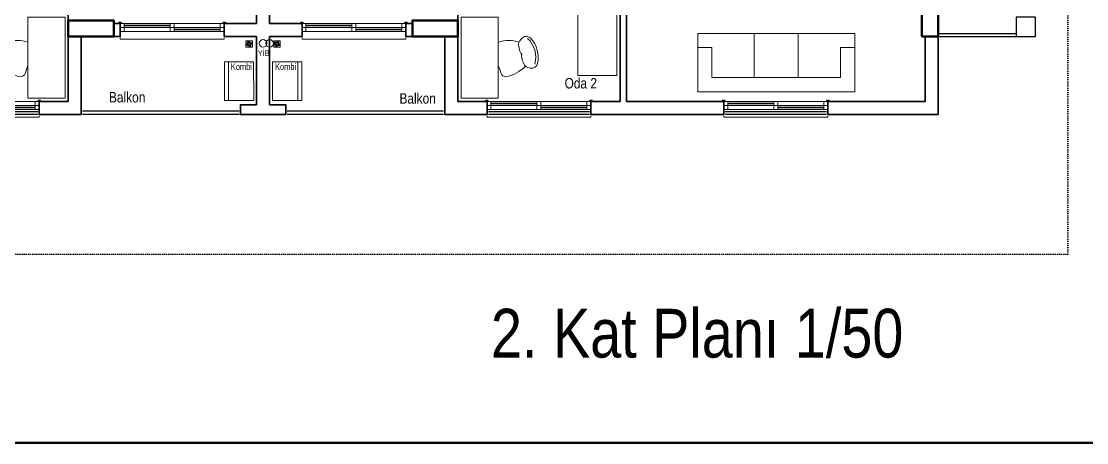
# Model space of a CAD drawing. Header units: millimetres. Extents: x 1852829 to 1882754, y -270850 to -231658.
# Drawn here: x 1869117 to 1870758, y -259851 to -259203 of the extents above; entities that cross this region are included whole.
import ezdxf

# ---------------------------------------------------------------- set-up
doc = ezdxf.new("R2010")
doc.units = ezdxf.units.MM
doc.linetypes.add('izdüşüm arka', pattern=[3.175, 0, -3.175])
for name, color, linetype, lineweight in [('a_ba', 6, 'Continuous', 50), ('a_doğrama', 251, 'Continuous', 20), ('a_duvar', 251, 'Continuous', 35), ('a_görünüş', 32, 'Continuous', 25), ('a_görünüş_ince', 8, 'Continuous', 20), ('a_izdüşüm_arka', 251, 'izdüşüm arka', 30), ('a_not_mahal', 253, 'Continuous', 5), ('a_not_text', 7, 'Continuous', 13), ('a_tefriş', 8, 'Continuous', 20), ('a_çerçeve_line', 7, 'Continuous', 50), ('m_yib', 65, 'Continuous', 20)]:
    doc.layers.add(name, color=color, linetype=linetype, lineweight=lineweight)
doc.styles.get("Standard").update_dxf_attribs({"font": 'ARIALN.TTF'})

# ---------------------------------------------------------------- blocks, each defined once
blk = doc.blocks.new('160p')
at = {"layer": 'a_doğrama', "color": 251}
for points in [[(-6, -6), (-6, 0), (-12, 0), (-12, -6)], [(0, -6), (0, 0), (-6, 0), (-6, -6)], [(-6, -83), (-6, -77), (-12, -77), (-12, -83)], [(0, -83), (0, -77), (-6, -77), (-6, -83)], [(-6, -160), (-6, -154), (-12, -154), (-12, -160)], [(0, -160), (0, -154), (-6, -154), (-6, -160)]]:
    blk.add_lwpolyline(points, close=True, dxfattribs=at)
for points in [[(2, -1), (2, 2), (0, 2), (0, -2), (1, -2), (2, -1)], [(-9.5, -6), (-9.5, -77)], [(-8.5, -6), (-8.5, -77)], [(-3.5, -83), (-3.5, -154)], [(-2.5, -83), (-2.5, -154)], [(2, -159), (2, -162), (0, -162), (0, -158), (1, -158), (2, -159)]]:
    blk.add_lwpolyline(points, dxfattribs=at)
at = {"layer": 'a_görünüş_ince', "color": 251}
for points in [[(-22, -160), (-24, -160), (-24, 0), (-22, 0)], [(-12, -77), (-12, -6)], [(-6, -77), (-6, -6)], [(-6, -77), (-6, -6)], [(0, -77), (0, -6)], [(-12, -154), (-12, -83)], [(-6, -154), (-6, -83)], [(-6, -154), (-6, -83)], [(0, -154), (0, -83)]]:
    blk.add_lwpolyline(points, dxfattribs=at)
blk = doc.blocks.new('tefriş_koltuk_242x90')
at = {"layer": 'a_tefriş'}
for p, q in [((-34, -22), (-34, -90)), ((34, -22), (34, -90)), ((-99, -68), (-121, -68)), ((99, -68), (121, -68))]:
    blk.add_line(p, q, dxfattribs=at)
for points in [[(-121, -90), (-121, 0), (121, 0), (121, -90), (-121, -90)], [(-99, -68), (-99, -22), (99, -22), (99, -68)]]:
    blk.add_lwpolyline(points, dxfattribs=at)
blk = doc.blocks.new('tefriş_sandalye')
at = {"layer": 'a_tefriş'}
blk.add_line((0, -18), (0, 18), dxfattribs=at)
at = {"layer": 'a_tefriş', "extrusion": (0, 0, -1)}
for centre, major_axis, start_param, end_param in [((16, -34.3), (38.7, 38.7), 5.200723, 5.79406), ((48.7, 10.5), (13, -13), 2.664537, 2.7784), ((48.7, 10.5), (13, -13), 2.664537, 2.7784), ((48.7, 10.5), (13, -13), 2.7784, 3.245118), ((43.2, 17.3), (6.76, 6.76), 4.815914, 6.34704), ((16.9, -5.5), (28.8, 28.8), 6.26556, 7.321949), ((16.9, -5.5), (28.8, 28.8), 6.26556, 7.321949), ((17, -5.7), (31.4, -31.4), -1.506941, -0.587454), ((62.1, 15.1), (21.8, -21.8), 1.757107, 2.385975), ((62.1, 15.1), (21.8, -21.8), 1.757107, 2.385975), ((66.5, -1.2), (21.8, -21.8), 1.802816, 2.431683), ((66.5, -1.2), (21.8, -21.8), 1.802816, 2.431683), ((51.2, -12.6), (6.76, -6.76), -0.587454, 0.943672), ((-154, -79.7), (117.3, -117.3), -1.166716, -1.087708), ((11.1, -28.2), (4.99, -4.99), 0.687369, 2.053884), ((1.8, 18.5), (38.7, -38.7), -0.034473, 0.601946), ((52.6, -3.9), (13, -13), 1.410391, 1.524253), ((52.6, -3.9), (13, -13), 1.410391, 1.524253), ((52.6, -3.9), (13, 13), 2.514469, 2.981187)]:
    blk.add_ellipse(centre, major_axis=major_axis, ratio=1, start_param=start_param, end_param=end_param, dxfattribs=at)
blk = doc.blocks.new('tefriş_süzgeç')
at = {"layer": 'a_tefriş'}
for p, q in [((5, 0), (-5, 0)), ((-5, 0), (-5, -10)), ((5, -10), (5, 0)), ((-5, -10), (5, -10)), ((-3.6, -5.1), (-4.1, -5.1)), ((-2.6, -5.1), (-3.1, -5.1)), ((-2.5, -2.5), (-2.9, -2.2)), ((-2.6, -7.6), (-2.9, -7.9)), ((-2, -3.3), (-2.3, -3)), ((-1.9, -6.9), (-2.2, -7.2)), ((-1.6, -5.1), (-2.1, -5.1)), ((-1.2, -3.9), (-1.5, -3.6)), ((-1.2, -6.2), (-1.5, -6.5)), ((-0.2, -2.5), (-0.2, -2)), ((-0.1, -1.5), (-0.1, -1)), ((-0.1, -3), (-0.1, -3.5)), ((-0.1, -6.6), (-0.1, -7.1)), ((-0.1, -7.6), (-0.1, -8.1)), ((-0.1, -8.6), (-0.1, -9.1)), ((1, -4), (1.4, -3.6)), ((1.1, -6.2), (1.4, -6.5)), ((1.5, -5.1), (2, -5.1)), ((1.7, -3.3), (2.1, -2.9)), ((1.8, -6.9), (2.1, -7.2)), ((2.5, -2.5), (2.8, -2.2)), ((2.5, -5.1), (3, -5.1)), ((2.5, -7.5), (2.8, -7.9)), ((3.5, -5.1), (4, -5.1))]:
    blk.add_line(p, q, dxfattribs=at)
for centre, radius, start, end in [((-0.1, -5.1), 4.06, 134.2896, 180), ((-0.1, -5.1), 3.56, 134.2896, 180), ((-0.1, -5.1), 3.06, 180, 225), ((-0.1, -5.1), 4.06, 225, 270), ((-0.1, -5.1), 2.56, 180, 225), ((-0.1, -5.1), 3.56, 225, 270), ((-0.4, -4.4), 2.4, 84.5943, 143.2016), ((-0.1, -5.1), 2.06, 134.2896, 180), ((-0.1, -5), 2.44, 90.343, 138.1212), ((-0.1, -5.1), 1.56, 134.2896, 180), ((-0.1, -5.1), 2.06, 225, 270), ((-0.1, -5.1), 1.56, 225, 270), ((-0.1, -5.1), 4.06, 45, 90), ((-0.1, -5.1), 3.56, 45, 90), ((-0.1, -5.1), 2.06, 45, 90), ((-0.1, -5.1), 1.56, 45, 90), ((-0.1, -5.1), 2.56, 270, 315.7104), ((-0.1, -5.1), 3.06, 270, 315.7104), ((-0.1, -5.1), 1.56, 314.2896, 360), ((-0.1, -5.1), 2.06, 314.2896, 360), ((-0.1, -5.1), 2.56, 360, 45), ((-0.1, -5.1), 3.06, 360, 45), ((-0.1, -5.1), 3.56, 314.2896, 360), ((-0.1, -5.1), 4.06, 314.2896, 360)]:
    blk.add_arc(centre, radius, start, end, dxfattribs=at)
blk = doc.blocks.new('kombi')
at = {"layer": 'a_tefriş', "lineweight": 20}
for p, q in [((-4.8, 60), (40.2, 60)), ((-4.7, 0), (-4.8, 60)), ((1.3, 0), (1.2, 60)), ((40.2, 60), (40.3, 0)), ((69.2, 60), (69.2, 0)), ((114.2, 60), (69.2, 60)), ((108.2, 0), (108.2, 60)), ((114.2, 0), (114.2, 60)), ((40.3, 0), (-4.7, 0)), ((69.2, 0), (114.2, 0))]:
    blk.add_line(p, q, dxfattribs=at)
at = {"layer": 'a_not_mahal'}
for p in [(5, 47.3), (73.2, 47.3)]:
    blk.add_text('Kombi', height=10, dxfattribs=at).set_placement(p)

msp = doc.modelspace()

# ---------------------------------------------------------------- linework, layer by layer
at = {"layer": 'a_ba', "color": 253}
for points in [[(1870504.2, -259226.2), (1870529.2, -259226.2), (1870529.2, -259156.2), (1870504.2, -259156.2)], [(1869189.2, -259201.2), (1869189.2, -259226.2), (1869259.2, -259226.2), (1869259.2, -259201.2)], [(1869789.2, -259226.2), (1869789.2, -259201.2), (1869719.2, -259201.2), (1869719.2, -259226.2)]]:
    msp.add_lwpolyline(points, close=True, dxfattribs=at)
at = {"layer": 'a_duvar'}
for p, q in [((1869479.2, -258846.2), (1869479.2, -259206.2)), ((1869499.2, -259206.2), (1869499.2, -258846.2)), ((1870049.2, -259326.2), (1870049.2, -258956.2)), ((1869189.2, -258966.2), (1869189.2, -259326.2)), ((1869789.2, -259326.2), (1869789.2, -258972.2)), ((1870039.2, -258972.2), (1870039.2, -259326.2)), ((1870529.2, -259206.2), (1870529.2, -259091.2)), ((1869479.2, -259206.2), (1869429.2, -259206.2)), ((1869549.2, -259206.2), (1869499.2, -259206.2)), ((1869209.2, -259346.2), (1869209.2, -259226.2)), ((1869209.2, -259226.2), (1869259.2, -259226.2)), ((1869429.2, -259226.2), (1869479.2, -259226.2)), ((1869479.2, -259226.2), (1869479.2, -259331.2)), ((1869499.2, -259331.2), (1869499.2, -259226.2)), ((1869499.2, -259226.2), (1869549.2, -259226.2)), ((1869769.2, -259226.2), (1869769.2, -259346.2)), ((1870509.2, -259226.2), (1870509.2, -259326.2)), ((1870529.2, -259346.2), (1870529.2, -259226.2)), ((1869189.2, -259326.2), (1869144.2, -259326.2)), ((1869834.2, -259326.2), (1869789.2, -259326.2)), ((1870039.2, -259326.2), (1869994.2, -259326.2)), ((1870199.2, -259326.2), (1870049.2, -259326.2)), ((1870509.2, -259326.2), (1870359.2, -259326.2)), ((1869144.2, -259346.2), (1869209.2, -259346.2)), ((1869524.2, -259346.2), (1869454.2, -259346.2)), ((1869769.2, -259346.2), (1869834.2, -259346.2)), ((1869994.2, -259346.2), (1870199.2, -259346.2)), ((1870359.2, -259346.2), (1870529.2, -259346.2))]:
    msp.add_line(p, q, dxfattribs=at)
for points in [[(1869259.2, -259226.2), (1869269.2, -259226.2), (1869269.2, -259206.2), (1869259.2, -259206.2)], [(1869429.2, -259226.2), (1869429.2, -259206.2)], [(1869549.2, -259226.2), (1869549.2, -259206.2)], [(1869719.2, -259226.2), (1869709.2, -259226.2), (1869709.2, -259206.2), (1869719.2, -259206.2)], [(1869144.2, -259326.2), (1869144.2, -259346.2)], [(1869454.2, -259346.2), (1869454.2, -259331.2), (1869479.2, -259331.2)], [(1869524.2, -259346.2), (1869524.2, -259331.2), (1869499.2, -259331.2)], [(1869834.2, -259326.2), (1869834.2, -259346.2)], [(1869994.2, -259326.2), (1869994.2, -259346.2)], [(1870199.2, -259346.2), (1870199.2, -259326.2)], [(1870359.2, -259346.2), (1870359.2, -259326.2)]]:
    msp.add_lwpolyline(points, dxfattribs=at)
at = {"layer": 'a_görünüş', "color": 251}
msp.add_lwpolyline([(1870649.2, -259226.2), (1870679.2, -259226.2), (1870679.2, -259196.2), (1870649.2, -259196.2)], close=True, dxfattribs=at)
for points in [[(1870531.2, -259221.2), (1870649.2, -259221.2)], [(1870531.2, -259226.2), (1870649.2, -259226.2)], [(1869142.2, -259342.2), (1868986.3, -259342.2)], [(1869142.2, -259346.2), (1868986.3, -259346.2)], [(1869452.2, -259341.2), (1869211.2, -259341.2)], [(1869452.2, -259346.2), (1869211.2, -259346.2)], [(1869767.2, -259341.2), (1869526.2, -259341.2)], [(1869767.2, -259346.2), (1869526.2, -259346.2)], [(1869992.2, -259342.2), (1869836.3, -259342.2)], [(1869992.2, -259346.2), (1869836.3, -259346.2)], [(1870357.2, -259342.2), (1870201.3, -259342.2)], [(1870357.2, -259346.2), (1870201.3, -259346.2)]]:
    msp.add_lwpolyline(points, dxfattribs=at)
at = {"layer": 'a_izdüşüm_arka'}
msp.add_lwpolyline([(1868249.2, -257111.2), (1870729.2, -257111.2), (1870729.2, -259561.2), (1868249.2, -259561.2)], close=True, dxfattribs=at)
at = {"layer": 'a_tefriş'}
for points in [[(1870034.2, -259166.2), (1869974.2, -259166.2), (1869974.2, -259286.2), (1870034.2, -259286.2)], [(1869126.9, -259321.2), (1869184.2, -259321.2), (1869184.2, -259196.1), (1869126.9, -259196.1)], [(1869851.6, -259321.2), (1869794.2, -259321.2), (1869794.2, -259196.1), (1869851.6, -259196.1)]]:
    msp.add_lwpolyline(points, close=True, dxfattribs=at)
at = {"layer": 'a_çerçeve_line'}
msp.add_lwpolyline([(1872123.9, -259851.4), (1872123.9, -256851.4), (1853005.4, -256851.4), (1853005.4, -259851.4)], close=True, dxfattribs=at)
at = {"layer": 'm_yib'}
for centre in [(1869489.3, -259236.7), (1869499.2, -259236.7)]:
    msp.add_circle(centre, 5.92, dxfattribs=at)

# ---------------------------------------------------------------- block references
at = {"layer": 'a_duvar', "xscale": -1, "rotation": 270}
for p in [(1869429.2, -259206.2), (1869709.2, -259206.2), (1869144.2, -259326.2), (1869994.2, -259326.2), (1870359.2, -259326.2)]:
    msp.add_blockref('160p', p, dxfattribs=at)
at = {"layer": 'a_duvar'}
msp.add_blockref('kombi', (1869434.5, -259324.8), dxfattribs=at)
at = {"layer": 'a_tefriş', "xscale": -1}
msp.add_blockref('tefriş_sandalye', (1869126.9, -259252.7), dxfattribs=at)
at = {"layer": 'a_tefriş'}
msp.add_blockref('tefriş_sandalye', (1869851.6, -259252.7), dxfattribs=at)
at = {"layer": 'a_tefriş', "xscale": -1}
for name, p, rotation in [('tefriş_koltuk_242x90', (1870279.8, -259311.2), 180), ('tefriş_süzgeç', (1869472.8, -259237.5), 270)]:
    msp.add_blockref(name, p, dxfattribs=dict(at, rotation=rotation))
at = {"layer": 'a_tefriş', "rotation": 90}
msp.add_blockref('tefriş_süzgeç', (1869505.7, -259237.5), dxfattribs=at)

# ---------------------------------------------------------------- texts
at = {"layer": 'a_not_mahal'}
for s, p in [('Oda 2', (1869953.7, -259306)), ('Balkon', (1869251.8, -259327.5)), ('Balkon', (1869699.3, -259329.4))]:
    msp.add_text(s, height=16, dxfattribs=at).set_placement(p)
at = {"layer": 'a_not_text'}
for s, height, p in [('YİB', 9, (1869481, -259256.2)), ('2. Kat Planı 1/50 ', 75, (1869840.3, -259720.3))]:
    msp.add_text(s, height=height, dxfattribs=at).set_placement(p)

doc.saveas('drawing.dxf')
